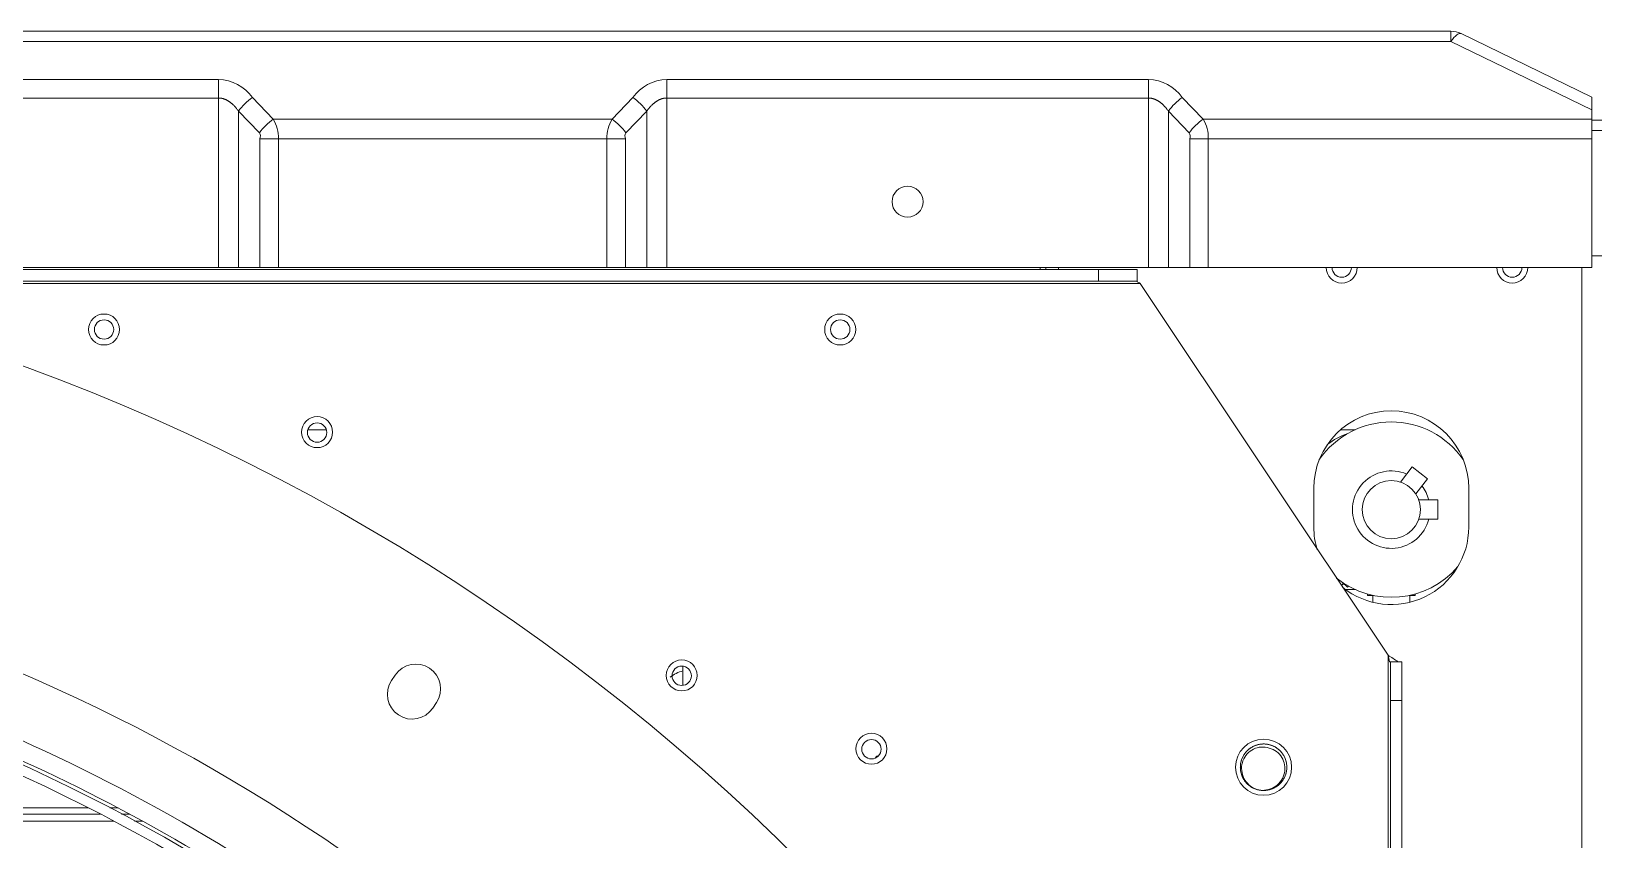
# Model space of a CAD drawing. Header units: millimetres. Extents: x 113490 to 142599, y -20467 to 115.
# Drawn here: x 123150.5 to 123553.7, y -9893.2 to -9684.5 of the extents above; entities that cross this region are included whole.
import ezdxf

# ---------------------------------------------------------------- set-up
doc = ezdxf.new("R2010")
doc.units = ezdxf.units.MM
doc.layers.add('DV3_0', color=7, linetype='Continuous')

msp = doc.modelspace()

# ---------------------------------------------------------------- linework, layer by layer
at = {"layer": 'DV3_0', "color": 7, "linetype": 'Continuous', "lineweight": 15}
for p, q in [((122487.24, -9684.49), (123516.86, -9684.49)), ((123519.48, -9685.09), (123553.24, -9701.49)), ((123553.24, -9701.49), (123553.24, -9704.81)), ((123553.24, -9707.21), (123553.24, -9704.81)), ((123553.24, -9707.21), (123553.24, -9712.24)), ((123553.24, -9707.49), (123556.24, -9707.49)), ((123553.24, -9745.49), (123553.24, -9712.24)), ((123553.24, -9742.49), (123556.24, -9742.49)), ((122492.58, -9745.99), (123425.9, -9745.99)), ((123198.8, -9745.49), (123074.48, -9745.49)), ((123203.96, -9745.49), (123198.8, -9745.49)), ((123203.96, -9745.49), (123209.49, -9745.49)), ((123214.26, -9745.49), (123209.49, -9745.49)), ((123214.26, -9745.49), (123299.02, -9745.49)), ((123303.79, -9745.49), (123299.02, -9745.49)), ((123303.79, -9745.49), (123309.31, -9745.49)), ((123314.48, -9745.49), (123309.31, -9745.49)), ((123438.8, -9745.49), (123314.48, -9745.49)), ((123410.84, -9745.49), (123410.84, -9745.99)), ((123425.9, -9748.99), (123425.9, -9745.99)), ((123425.9, -9745.99), (123435.9, -9745.99)), ((123435.9, -9745.99), (123435.9, -9748.99)), ((123443.96, -9745.49), (123438.8, -9745.49)), ((123443.96, -9745.49), (123449.49, -9745.49)), ((123454.26, -9745.49), (123449.49, -9745.49)), ((123454.26, -9745.49), (123553.24, -9745.49)), ((122492.58, -9748.99), (123425.9, -9748.99)), ((123435.9, -9748.99), (123425.9, -9748.99)), ((123435.9, -9748.99), (123435.9, -9749.17)), ((123500.64, -9845.59), (123436.64, -9749.59)), ((123226.63, -9787.36), (123221.85, -9787.36)), ((123492.18, -9787.36), (123488.4, -9787.36)), ((123506.86, -9796.98), (123503.84, -9800.87)), ((123506.86, -9796.98), (123510.81, -9800.04)), ((123481.48, -9802.49), (123481.48, -9812.49)), ((123507.79, -9803.93), (123510.81, -9800.04)), ((123521.48, -9812.49), (123521.48, -9802.49)), ((123513.48, -9805.49), (123508.55, -9805.49)), ((123513.48, -9805.49), (123513.48, -9810.49)), ((123508.55, -9810.49), (123513.48, -9810.49)), ((123488.62, -9827.56), (123489.19, -9826.99)), ((123489.18, -9826.98), (123490.18, -9827.98)), ((123490.18, -9827.98), (123490.43, -9827.74)), ((123489.66, -9828.62), (123492.18, -9828.62)), ((123495.32, -9829.77), (123495.32, -9830.12)), ((123496.75, -9830.12), (123495.32, -9830.12)), ((123496.72, -9830.12), (123496.72, -9831.92)), ((123507.64, -9830.12), (123506.21, -9830.12)), ((123506.24, -9831.92), (123506.24, -9830.12)), ((123507.64, -9830.12), (123507.64, -9829.77)), ((123501.06, -9847.26), (123500.64, -9845.59)), ((123501.06, -9847.26), (123501.24, -9847.26)), ((123501.24, -9857.26), (123501.24, -9847.26)), ((123501.24, -9847.26), (123504.24, -9847.26)), ((123504.24, -9847.26), (123504.24, -9857.26)), ((123244.4, -9850.7), (123243.45, -9852.11)), ((123318.63, -9848.41), (123318.63, -9853.37)), ((123254.09, -9859.23), (123255.04, -9857.81)), ((123501.24, -9857.26), (123501.24, -11851.51)), ((123504.24, -9857.26), (123501.24, -9857.26)), ((123504.24, -9857.26), (123504.24, -11851.51)), ((123085.76, -9886.59), (123168.37, -9886.59)), ((123173.74, -9886.59), (123175.86, -9886.59))]:
    msp.add_line(p, q, dxfattribs=at)
at = {"layer": 'DV3_0', "color": 7, "linetype": 'Continuous', "lineweight": 20}
for p, q in [((123516.86, -9684.49), (123516.86, -9687.14)), ((122487.24, -9687.14), (123516.86, -9687.14)), ((123516.86, -9687.14), (123553.24, -9704.81)), ((123198.8, -9696.95), (123074.48, -9696.95)), ((123198.8, -9701.73), (123198.8, -9696.95)), ((123314.48, -9696.95), (123438.8, -9696.95)), ((123314.48, -9696.95), (123314.48, -9701.73)), ((123438.8, -9696.95), (123438.8, -9701.73)), ((123198.8, -9701.73), (123074.48, -9701.73)), ((123198.8, -9745.49), (123198.8, -9701.73)), ((123212.93, -9707.21), (123207.54, -9701.62)), ((123300.35, -9707.21), (123305.73, -9701.62)), ((123314.48, -9701.73), (123438.8, -9701.73)), ((123314.48, -9745.49), (123314.48, -9701.73)), ((123438.8, -9745.49), (123438.8, -9701.73)), ((123447.54, -9701.62), (123452.93, -9707.21)), ((123203.96, -9745.49), (123203.96, -9705.11)), ((123209.35, -9710.7), (123203.96, -9705.11)), ((123303.93, -9710.7), (123309.31, -9705.11)), ((123309.31, -9745.49), (123309.31, -9705.11)), ((123443.96, -9705.11), (123449.35, -9710.7)), ((123443.96, -9745.49), (123443.96, -9705.11)), ((123300.35, -9707.21), (123212.93, -9707.21)), ((123553.24, -9707.21), (123452.93, -9707.21)), ((123553.24, -9710.09), (123556.24, -9710.09)), ((123209.49, -9712.24), (123214.26, -9712.24)), ((123209.49, -9745.49), (123209.49, -9712.24)), ((123299.02, -9712.24), (123214.26, -9712.24)), ((123214.26, -9745.49), (123214.26, -9712.24)), ((123299.02, -9712.24), (123303.79, -9712.24)), ((123299.02, -9745.49), (123299.02, -9712.24)), ((123303.79, -9745.49), (123303.79, -9712.24)), ((123454.26, -9712.24), (123449.49, -9712.24)), ((123449.49, -9712.24), (123449.49, -9745.49)), ((123553.24, -9712.24), (123454.26, -9712.24)), ((123454.26, -9712.24), (123454.26, -9745.49)), ((123412.31, -9745.99), (123412.31, -9745.49)), ((123415.63, -9745.99), (123415.63, -9745.49)), ((123550.64, -11903.49), (123550.64, -9745.49)), ((122481.84, -9749.59), (123436.64, -9749.59)), ((123500.64, -9845.59), (123500.64, -11865.47)), ((123171.8, -9888.39), (123084.69, -9888.39)), ((123086.71, -9884.99), (123165.26, -9884.99)), ((123170.71, -9884.99), (123172.86, -9884.99)), ((123179.17, -9888.39), (123177.08, -9888.39))]:
    msp.add_line(p, q, dxfattribs=at)
at = {"layer": 'DV3_0', "color": 7, "linetype": 'Continuous', "lineweight": 15}
for centre, radius in [((123376.64, -9728.49), 4), ((123169.24, -9761.49), 4), ((123169.25, -9761.49), 2.5), ((123359.24, -9761.49), 4), ((123359.25, -9761.49), 2.5), ((123224.24, -9787.99), 4), ((123224.24, -9788.09), 2.5), ((123501.48, -9807.99), 7.5), ((123318.34, -9850.79), 4), ((123318.34, -9850.89), 2.5), ((123367.32, -9869.74), 4), ((123367.32, -9869.84), 2.5), ((123468.52, -9874.49), 7.25)]:
    msp.add_circle(centre, radius, dxfattribs=at)
for centre, radius, start, end in [((123516.86, -9690.49), 6, 64.0935, 90), ((123488.69, -9745.49), 4, 180, 0), ((123488.69, -9745.49), 2.5, 180, 0), ((123532.69, -9745.49), 4, 180, 0), ((123532.69, -9745.49), 2.5, 180, 0), ((123433.36, -9754.47), 5.88, 56.0756, 64.4173), ((122959.24, -10288.99), 551.5, 15.4775, 74.5225), ((123501.48, -9802.49), 20, 0, 180), ((123501.48, -9807.99), 22.63, 34.9105, 145.1427), ((123501.48, -9807.99), 10, 66.6866, 345.5225), ((123501.48, -9807.99), 10, 14.4775, 37.7316), ((122959.24, -10288.99), 477.5, 46.9802, 133.0198), ((123501.48, -9812.49), 20, 180, 197.1139), ((123501.48, -9812.49), 20, 231.3142, 0), ((123501.48, -9807.99), 22.63, 231.3833, 319.4328), ((122959.24, -10288.99), 456, 45.9967, 135.345), ((122959.24, -10288.99), 453.5, 45.9921, 90), ((123249.72, -9854.26), 6.4, 326.25, 146.25), ((123490.92, -9863.19), 20.1, 52.3918, 61.0769), ((123248.77, -9855.67), 6.4, 146.25, 326.25), ((122959.24, -10288.99), 457, 46.1533, 71.5308), ((123468.52, -9874.49), 6, 244.8963, 262.5227)]:
    msp.add_arc(centre, radius, start, end, dxfattribs=at)
at = {"layer": 'DV3_0', "color": 7, "linetype": 'Continuous', "lineweight": 20}
for centre, radius, start, end in [((123198.55, -9707.93), 10.99, 35.0741, 88.685), ((123314.73, -9707.93), 10.99, 91.315, 144.9259), ((123438.55, -9707.93), 10.99, 35.0742, 88.685), ((123207.7, -9711.63), 1.89, 340.9987, 29.2464), ((123204.93, -9712.01), 9.33, 358.5724, 30.9701), ((123308.35, -9712.01), 9.33, 149.0311, 181.4263), ((123305.58, -9711.63), 1.89, 150.7558, 198.9991), ((123447.7, -9711.63), 1.89, 341.0011, 29.2441), ((123444.93, -9712.01), 9.33, 358.5734, 30.9691), ((122959.24, -10288.99), 461.75, 46.1456, 74.9574)]:
    msp.add_arc(centre, radius, start, end, dxfattribs=at)
for centre, major_axis, ratio, start_param, end_param in [((123516.86, -9690.49), (-2.62, -5.4), 0.282676, 3.141593, 4.185324), ((123496.04, -9807.99), (0, 20.63), 0.922201, 0.30733, 0.621493), ((123496.04, -9807.99), (0, 20.63), 0.922201, 2.763806, 2.796406)]:
    msp.add_ellipse(centre, major_axis=major_axis, ratio=ratio, start_param=start_param, end_param=end_param, dxfattribs=at)
at = {"layer": 'DV3_0', "color": 7, "linetype": 'Continuous', "lineweight": 15}
for centre, major_axis, ratio, start_param, end_param in [((123207.54, -9705.11), (-4.49, -4.33), 0.436952, 4.313983, 5.138233), ((123305.73, -9705.11), (-4.49, 4.33), 0.436952, 4.286545, 5.110795), ((123447.54, -9705.11), (4.49, 4.33), 0.436952, 1.172391, 1.99664), ((123212.93, -9710.7), (-4.49, -4.33), 0.436952, 4.313983, 5.138233), ((123300.35, -9710.7), (-4.49, 4.33), 0.436952, 4.286545, 5.110795), ((123452.93, -9710.7), (4.49, 4.33), 0.436952, 1.172391, 1.99664), ((123369.09, -9874.99), (0, -3.5), 0.386711, 3.073909, 3.755425)]:
    msp.add_ellipse(centre, major_axis=major_axis, ratio=ratio, start_param=start_param, end_param=end_param, dxfattribs=at)
at = {"layer": 'DV3_0', "color": 7, "linetype": 'Continuous', "lineweight": 20}
for points, knots in [([(123203.96, -9705.11), (123203.9, -9705.01), (123203.76, -9704.83), (123203.56, -9704.57), (123203.37, -9704.33), (123203.17, -9704.11), (123202.98, -9703.89), (123202.79, -9703.7), (123202.6, -9703.51), (123202.42, -9703.34), (123202.24, -9703.18), (123202.06, -9703.03), (123201.89, -9702.89), (123201.72, -9702.77), (123201.55, -9702.65), (123201.38, -9702.54), (123201.22, -9702.44), (123201.06, -9702.35), (123200.9, -9702.26), (123200.74, -9702.18), (123200.58, -9702.11), (123200.43, -9702.05), (123200.28, -9701.99), (123200.12, -9701.94), (123199.97, -9701.89), (123199.83, -9701.85), (123199.68, -9701.82), (123199.53, -9701.79), (123199.38, -9701.77), (123199.24, -9701.75), (123199.09, -9701.74), (123198.95, -9701.73), (123198.85, -9701.73), (123198.8, -9701.73)], [0, 0, 0, 0, 0.049761, 0.097511, 0.143355, 0.187397, 0.229741, 0.27049, 0.309741, 0.347591, 0.384133, 0.419456, 0.453643, 0.486777, 0.518934, 0.550188, 0.580608, 0.610261, 0.63921, 0.667514, 0.695232, 0.722417, 0.749122, 0.775397, 0.801291, 0.826849, 0.852118, 0.87714, 0.901959, 0.926615, 0.951152, 0.975613, 1, 1, 1, 1]), ([(123309.31, -9705.11), (123309.38, -9705.01), (123309.51, -9704.83), (123309.71, -9704.57), (123309.91, -9704.33), (123310.11, -9704.11), (123310.3, -9703.89), (123310.49, -9703.7), (123310.68, -9703.51), (123310.86, -9703.34), (123311.04, -9703.18), (123311.22, -9703.03), (123311.39, -9702.89), (123311.56, -9702.77), (123311.73, -9702.65), (123311.9, -9702.54), (123312.06, -9702.44), (123312.22, -9702.35), (123312.38, -9702.26), (123312.54, -9702.18), (123312.7, -9702.11), (123312.85, -9702.05), (123313, -9701.99), (123313.15, -9701.94), (123313.3, -9701.89), (123313.45, -9701.85), (123313.6, -9701.82), (123313.75, -9701.79), (123313.9, -9701.77), (123314.04, -9701.75), (123314.19, -9701.74), (123314.33, -9701.73), (123314.43, -9701.73), (123314.48, -9701.73)], [0, 0, 0, 0, 0.049763, 0.097515, 0.143361, 0.187404, 0.22975, 0.270499, 0.309752, 0.347603, 0.384146, 0.419469, 0.453658, 0.486792, 0.51895, 0.550205, 0.580625, 0.610279, 0.639228, 0.667533, 0.695251, 0.722437, 0.749143, 0.775418, 0.801312, 0.826872, 0.852141, 0.877163, 0.901984, 0.926638, 0.951182, 0.975637, 1, 1, 1, 1]), ([(123438.8, -9701.73), (123438.85, -9701.73), (123438.95, -9701.73), (123439.09, -9701.74), (123439.24, -9701.75), (123439.38, -9701.77), (123439.53, -9701.79), (123439.68, -9701.82), (123439.83, -9701.85), (123439.97, -9701.89), (123440.12, -9701.94), (123440.28, -9701.99), (123440.43, -9702.05), (123440.58, -9702.11), (123440.74, -9702.18), (123440.9, -9702.26), (123441.06, -9702.35), (123441.22, -9702.44), (123441.38, -9702.54), (123441.55, -9702.65), (123441.72, -9702.77), (123441.89, -9702.89), (123442.06, -9703.03), (123442.24, -9703.18), (123442.42, -9703.34), (123442.6, -9703.51), (123442.79, -9703.7), (123442.98, -9703.89), (123443.17, -9704.1), (123443.37, -9704.33), (123443.56, -9704.57), (123443.76, -9704.83), (123443.9, -9705.01), (123443.96, -9705.11)], [0, 0, 0, 0, 0.024411, 0.048865, 0.073398, 0.098052, 0.122868, 0.147887, 0.173153, 0.198708, 0.224599, 0.250871, 0.277573, 0.304754, 0.332468, 0.360769, 0.389714, 0.419362, 0.449778, 0.481027, 0.51318, 0.546308, 0.58049, 0.615807, 0.652342, 0.690186, 0.729429, 0.77017, 0.812504, 0.856543, 0.902362, 0.950108, 1, 1, 1, 1])]:
    msp.add_open_spline(points, degree=3, knots=knots, dxfattribs=at)
at = {"layer": 'DV3_0', "color": 7, "linetype": 'Continuous', "lineweight": 15}
msp.add_open_spline([(123318.62, -9849.6), (123317.44, -9849.94), (123316.34, -9850.5), (123315.34, -9851.23)], degree=3, dxfattribs=at)
msp.add_rational_spline([(123462.88, -9876.52), (123462.92, -9876.66), (123462.98, -9876.79), (123464.31, -9879.99), (123467.74, -9880.44), (123471.18, -9880.89), (123473.28, -9878.14), (123475.39, -9875.39), (123474.06, -9872.19), (123472.74, -9868.99), (123469.3, -9868.54), (123465.87, -9868.09), (123463.76, -9870.84), (123461.65, -9873.59), (123462.98, -9876.79), (123464.31, -9879.99), (123467.74, -9880.44), (123471.18, -9880.89), (123473.28, -9878.14), (123475.39, -9875.39), (123474.06, -9872.19), (123472.74, -9868.99), (123469.3, -9868.54), (123465.87, -9868.09), (123463.76, -9870.84), (123461.65, -9873.59), (123462.98, -9876.79), (123463.87, -9878.94), (123465.98, -9879.92)], [0.987778070264, 0.993581539235, 1, 0.866025403784, 1, 0.866025403784, 1, 0.866025403784, 1, 0.866025403784, 1, 0.866025403784, 1, 0.866025403784, 1, 0.866025403784, 1, 0.866025403784, 1, 0.866025403784, 1, 0.866025403784, 1, 0.866025403784, 1, 0.866025403784, 1, 0.90591222949, 0.943976505854], degree=2, knots=[0.94350882, 0.94350882, 0.94350882, 0.94372108, 0.94372108, 0.9481517, 0.9481517, 0.95258231, 0.95258231, 0.95701293, 0.95701293, 0.96144354, 0.96144354, 0.96587416, 0.96587416, 0.97030477, 0.97030477, 0.97473539, 0.97473539, 0.979166, 0.979166, 0.98359662, 0.98359662, 0.98802723, 0.98802723, 0.99245785, 0.99245785, 0.99688846, 0.99688846, 1, 1, 1], dxfattribs=at)
for points in [[(123465.98, -9879.92), (123464.74, -9879.27), (123463.77, -9878.18), (123462.73, -9875.59), (123462.71, -9874.12), (123463.69, -9871.52), (123464.68, -9870.4), (123467.17, -9869.2), (123468.66, -9869.1), (123469.99, -9869.57)], [(123469.99, -9869.57), (123471.35, -9869.89), (123472.54, -9870.78), (123473.97, -9873.14), (123474.2, -9874.61), (123473.62, -9877.31), (123472.8, -9878.54), (123470.55, -9880.17), (123469.13, -9880.56), (123467.74, -9880.44)]]:
    msp.add_open_spline(points, degree=3, knots=[0, 0, 0, 0, 0.25, 0.25, 0.5, 0.5, 0.75, 0.75, 1, 1, 1, 1], dxfattribs=at)

doc.saveas('drawing.dxf')
